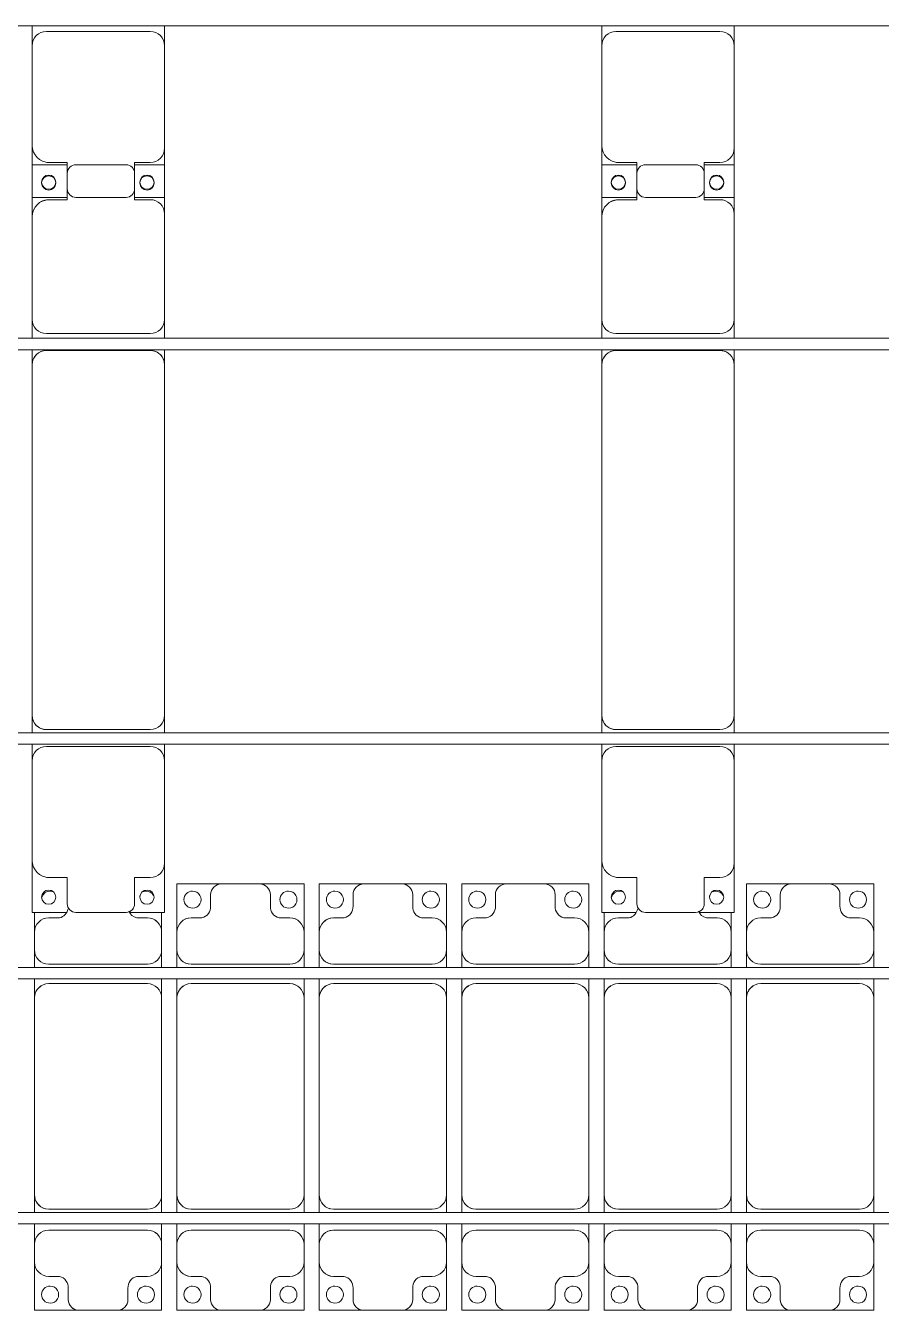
# Model space of a CAD drawing. Header units: millimetres. Extents: x -147246 to 112336, y -213734 to -86506.
# Drawn here: x -116370 to -113366, y -169394 to -164885 of the extents above; entities that cross this region are included whole.
import ezdxf

# ---------------------------------------------------------------- set-up
doc = ezdxf.new("R2010")
doc.units = ezdxf.units.MM
doc.layers.add('A-GENM', color=13, linetype='Continuous', lineweight=9)
doc.layers.add('S-BEAM', color=12, linetype='Continuous', lineweight=9)

# ---------------------------------------------------------------- blocks, each defined once
blk = doc.blocks.new('Dầm C52 - Dầm C52-18789-BỐ TRÍ KHUNG KẾT CẤU BÈ PIN 05')
at = {"layer": 'S-BEAM', "color": 1}
blk.add_line((-74474.3, 20), (74474.3, 20), dxfattribs=at)
blk = doc.blocks.new('Dầm C52 - Dầm C52-18790-BỐ TRÍ KHUNG KẾT CẤU BÈ PIN 05')
at = {"layer": 'S-BEAM', "color": 1}
for p, q in [((-74474.3, 20), (74474.3, 20)), ((74474.3, -20), (-74474.3, -20))]:
    blk.add_line(p, q, dxfattribs=at)
blk = doc.blocks.new('Dai phao do pin - DẢI PHAO ĐỠ PIN-36194-BỐ TRÍ KHUNG KẾT CẤU BÈ PIN 05')
at = {"layer": 'A-GENM', "color": 7}
for p, q in [((-1312.2, 241.6), (-1129.7, 241.6)), ((-1312.2, 120.4), (-1312.2, 241.6)), ((-779.7, 241.6), (-1129.7, 241.6)), ((-779.7, 241.6), (-721.9, 241.6)), ((-681.9, 241.6), (-620.3, 241.6)), ((610.3, 241.6), (-620.3, 241.6)), ((610.3, 241.6), (663.1, 241.6)), ((703.1, 241.6), (769.7, 241.6)), ((1129.7, 241.6), (769.7, 241.6)), ((1129.7, 241.6), (1312.2, 241.6)), ((1197.8, 241.6), (1380.3, 241.6)), ((1197.8, 118.2), (1197.8, 241.6)), ((1312.2, 241.6), (1312.2, 118.2)), ((1730.3, 241.6), (1380.3, 241.6)), ((1730.3, 241.6), (1800.5, 241.6)), ((-1189.7, 181.6), (-1189.7, 118.2)), ((-729.7, -173.4), (-729.7, 191.6)), ((-670.3, 191.6), (-670.3, -173.4)), ((660.3, -173.4), (660.3, 191.6)), ((719.7, 191.6), (719.7, -173.4)), ((1189.7, 118.2), (1189.7, 181.6)), ((1320.3, 181.6), (1320.3, 118.2)), ((1780.3, -173.4), (1780.3, 191.6)), ((-1189.7, 118.2), (-1282.2, 118.2)), ((1282.2, 118.2), (1189.7, 118.2)), ((1320.3, 118.2), (1227.8, 118.2)), ((-1312.2, 88.2), (-1312.2, -88.2)), ((1197.8, 88.2), (1197.8, -88.2)), ((1312.2, -88.2), (1312.2, 88.2)), ((-1312.2, -223.4), (-1312.2, -100.4)), ((-1282.2, -118.2), (-1189.7, -118.2)), ((-1189.7, -118.2), (-1189.7, -173.4)), ((1189.7, -173.4), (1189.7, -118.2)), ((1189.7, -118.2), (1282.2, -118.2)), ((1197.8, -223.4), (1197.8, -118.2)), ((1227.8, -118.2), (1320.3, -118.2)), ((1312.2, -118.2), (1312.2, -223.4)), ((1320.3, -118.2), (1320.3, -173.4)), ((-1139.7, -223.4), (-1312.2, -223.4)), ((-1139.7, -223.4), (-779.7, -223.4)), ((-721.9, -223.4), (-779.7, -223.4)), ((-620.3, -223.4), (-681.9, -223.4)), ((-620.3, -223.4), (610.3, -223.4)), ((663.1, -223.4), (610.3, -223.4)), ((769.7, -223.4), (703.1, -223.4)), ((769.7, -223.4), (1139.7, -223.4)), ((1312.2, -223.4), (1139.7, -223.4)), ((1370.3, -223.4), (1197.8, -223.4)), ((1370.3, -223.4), (1730.3, -223.4)), ((1800.5, -223.4), (1730.3, -223.4))]:
    blk.add_line(p, q, dxfattribs=at)
for centre, radius, start, end in [((-1129.7, 181.6), 60, 90, 180), ((-779.7, 191.6), 50, 360, 90), ((-779.7, 191.6), 50, 360, 45), ((-620.3, 191.6), 50, 90, 180), ((-620.3, 191.6), 50, 105, 180), ((610.3, 191.6), 50, 360, 90), ((610.3, 191.6), 50, 15, 90), ((769.7, 191.6), 50, 90, 180), ((769.7, 191.6), 50, 135, 180), ((1129.7, 181.6), 60, 360, 90), ((1380.3, 181.6), 60, 90, 180), ((1730.3, 191.6), 50, 360, 90), ((1730.3, 191.6), 50, 360, 45), ((-1258.6, 183.2), 25, 0, 180), ((-1258.6, 183.2), 25, 180, 360), ((-1129.7, 181.6), 60, 150, 180), ((1129.7, 181.6), 60, 360, 30), ((1248.6, 183.2), 25, 360, 180), ((1248.6, 183.2), 25, 180, 0), ((1251.4, 183.2), 25, 0, 180), ((1251.4, 183.2), 25, 180, 360), ((1380.3, 181.6), 60, 150, 180), ((-1282.2, 88.2), 30, 90, 180), ((1227.8, 88.2), 30, 90, 180), ((1282.2, 88.2), 30, 360, 90), ((-1282.2, -88.2), 30, 180, 270), ((1227.8, -88.2), 30, 180, 270), ((1282.2, -88.2), 30, 270, 360), ((-1282.2, -88.2), 30, 210, 240), ((-1258.6, -161.8), 25, 0, 180), ((-1258.6, -161.8), 25, 180, 0), ((-1258.6, -161.8), 25, 75, 90), ((-1139.7, -173.4), 50, 180, 270), ((-1139.7, -173.4), 50, 180, 225), ((-779.7, -173.4), 50, 270, 360), ((-779.7, -173.4), 50, 315, 360), ((-620.3, -173.4), 50, 180, 270), ((-620.3, -173.4), 50, 180, 270), ((610.3, -173.4), 50, 270, 360), ((610.3, -173.4), 50, 285, 360), ((769.7, -173.4), 50, 180, 270), ((769.7, -173.4), 50, 180, 225), ((1139.7, -173.4), 50, 270, 360), ((1139.7, -173.4), 50, 315, 360), ((1248.6, -161.8), 25, 0, 180), ((1248.6, -161.8), 25, 180, 360), ((1251.4, -161.8), 25, 0, 180), ((1251.4, -161.8), 25, 180, 0), ((1370.3, -173.4), 50, 180, 270), ((1370.3, -173.4), 50, 180, 225), ((1730.3, -173.4), 50, 270, 360), ((1730.3, -173.4), 50, 315, 360)]:
    blk.add_arc(centre, radius, start, end, dxfattribs=at)
blk = doc.blocks.new('Dai phao do pin - DẢI PHAO ĐỠ PIN-36225-BỐ TRÍ KHUNG KẾT CẤU BÈ PIN 05')
at = {"layer": 'A-GENM', "color": 7}
for p, q in [((-1312.2, 241.6), (-1129.7, 241.6)), ((-1312.2, 120.4), (-1312.2, 241.6)), ((-779.7, 241.6), (-1129.7, 241.6)), ((-779.7, 241.6), (-721.9, 241.6)), ((-681.9, 241.6), (-620.3, 241.6)), ((610.3, 241.6), (-620.3, 241.6)), ((610.3, 241.6), (663.1, 241.6)), ((703.1, 241.6), (769.7, 241.6)), ((1129.7, 241.6), (769.7, 241.6)), ((1129.7, 241.6), (1312.2, 241.6)), ((1197.8, 241.6), (1380.3, 241.6)), ((1197.8, 118.2), (1197.8, 241.6)), ((1312.2, 241.6), (1312.2, 118.2)), ((1730.3, 241.6), (1380.3, 241.6)), ((1730.3, 241.6), (1800.5, 241.6)), ((-1189.7, 181.6), (-1189.7, 118.2)), ((-729.7, -173.4), (-729.7, 191.6)), ((-670.3, 191.6), (-670.3, -173.4)), ((660.3, -173.4), (660.3, 191.6)), ((719.7, 191.6), (719.7, -173.4)), ((1189.7, 118.2), (1189.7, 181.6)), ((1320.3, 181.6), (1320.3, 118.2)), ((1780.3, -173.4), (1780.3, 191.6)), ((-1189.7, 118.2), (-1282.2, 118.2)), ((1282.2, 118.2), (1189.7, 118.2)), ((1320.3, 118.2), (1227.8, 118.2)), ((-1312.2, 88.2), (-1312.2, -88.2)), ((1197.8, 88.2), (1197.8, -88.2)), ((1312.2, -88.2), (1312.2, 88.2)), ((-1312.2, -223.4), (-1312.2, -100.4)), ((-1282.2, -118.2), (-1189.7, -118.2)), ((-1189.7, -118.2), (-1189.7, -173.4)), ((1189.7, -173.4), (1189.7, -118.2)), ((1189.7, -118.2), (1282.2, -118.2)), ((1197.8, -223.4), (1197.8, -118.2)), ((1227.8, -118.2), (1320.3, -118.2)), ((1312.2, -118.2), (1312.2, -223.4)), ((1320.3, -118.2), (1320.3, -173.4)), ((-1139.7, -223.4), (-1312.2, -223.4)), ((-1139.7, -223.4), (-779.7, -223.4)), ((-721.9, -223.4), (-779.7, -223.4)), ((-620.3, -223.4), (-681.9, -223.4)), ((-620.3, -223.4), (610.3, -223.4)), ((663.1, -223.4), (610.3, -223.4)), ((769.7, -223.4), (703.1, -223.4)), ((769.7, -223.4), (1139.7, -223.4)), ((1312.2, -223.4), (1139.7, -223.4)), ((1370.3, -223.4), (1197.8, -223.4)), ((1370.3, -223.4), (1730.3, -223.4)), ((1800.5, -223.4), (1730.3, -223.4))]:
    blk.add_line(p, q, dxfattribs=at)
for centre, radius, start, end in [((-1129.7, 181.6), 60, 90, 180), ((-779.7, 191.6), 50, 360, 90), ((-779.7, 191.6), 50, 360, 45), ((-620.3, 191.6), 50, 90, 180), ((-620.3, 191.6), 50, 105, 180), ((610.3, 191.6), 50, 360, 90), ((610.3, 191.6), 50, 15, 90), ((769.7, 191.6), 50, 90, 180), ((769.7, 191.6), 50, 135, 180), ((1129.7, 181.6), 60, 360, 90), ((1380.3, 181.6), 60, 90, 180), ((1730.3, 191.6), 50, 360, 90), ((1730.3, 191.6), 50, 360, 45), ((-1258.6, 183.2), 25, 0, 180), ((-1258.6, 183.2), 25, 180, 360), ((-1129.7, 181.6), 60, 150, 180), ((1129.7, 181.6), 60, 360, 30), ((1248.6, 183.2), 25, 360, 180), ((1248.6, 183.2), 25, 180, 0), ((1251.4, 183.2), 25, 0, 180), ((1251.4, 183.2), 25, 180, 360), ((1380.3, 181.6), 60, 150, 180), ((-1282.2, 88.2), 30, 90, 180), ((1227.8, 88.2), 30, 90, 180), ((1282.2, 88.2), 30, 360, 90), ((-1282.2, -88.2), 30, 180, 270), ((1227.8, -88.2), 30, 180, 270), ((1282.2, -88.2), 30, 270, 360), ((-1282.2, -88.2), 30, 210, 240), ((-1258.6, -161.8), 25, 0, 180), ((-1258.6, -161.8), 25, 180, 0), ((-1258.6, -161.8), 25, 75, 90), ((-1139.7, -173.4), 50, 180, 270), ((-1139.7, -173.4), 50, 180, 225), ((-779.7, -173.4), 50, 270, 360), ((-779.7, -173.4), 50, 315, 360), ((-620.3, -173.4), 50, 180, 270), ((-620.3, -173.4), 50, 180, 270), ((610.3, -173.4), 50, 270, 360), ((610.3, -173.4), 50, 285, 360), ((769.7, -173.4), 50, 180, 270), ((769.7, -173.4), 50, 180, 225), ((1139.7, -173.4), 50, 270, 360), ((1139.7, -173.4), 50, 315, 360), ((1248.6, -161.8), 25, 0, 180), ((1248.6, -161.8), 25, 180, 360), ((1251.4, -161.8), 25, 0, 180), ((1251.4, -161.8), 25, 180, 0), ((1370.3, -173.4), 50, 180, 270), ((1370.3, -173.4), 50, 180, 225), ((1730.3, -173.4), 50, 270, 360), ((1730.3, -173.4), 50, 315, 360)]:
    blk.add_arc(centre, radius, start, end, dxfattribs=at)
blk = doc.blocks.new('Dai phaodi lai - DẢI PHAO ĐI LẠI-37321-BỐ TRÍ KHUNG KẾT CẤU BÈ PIN 05')
at = {"layer": 'A-GENM', "color": 7}
for p, q in [((24276.8, 748.4), (24433.1, 748.4)), ((24276.8, 579.3), (24276.8, 748.4)), ((24566.9, 748.4), (24433.1, 748.4)), ((24566.9, 748.4), (24723.2, 748.4)), ((24723.2, 748.4), (24723.2, 579.3)), ((24776.8, 748.4), (24933.1, 748.4)), ((24776.8, 579.3), (24776.8, 748.4)), ((25066.9, 748.4), (24933.1, 748.4)), ((25066.9, 748.4), (25223.2, 748.4)), ((25223.2, 748.4), (25223.2, 579.3)), ((25276.8, 748.4), (25433.1, 748.4)), ((25276.8, 579.3), (25276.8, 748.4)), ((25566.9, 748.4), (25433.1, 748.4)), ((25566.9, 748.4), (25723.2, 748.4)), ((25723.2, 748.4), (25723.2, 579.3)), ((26276.8, 748.4), (26433.1, 748.4)), ((26276.8, 579.3), (26276.8, 748.4)), ((26566.9, 748.4), (26433.1, 748.4)), ((26566.9, 748.4), (26723.2, 748.4)), ((26723.2, 748.4), (26723.2, 579.3)), ((24395.1, 710.4), (24395.1, 670.7)), ((24604.9, 670.7), (24604.9, 710.4)), ((24895.1, 710.4), (24895.1, 670.7)), ((25104.9, 670.7), (25104.9, 710.4)), ((25395.1, 710.4), (25395.1, 670.7)), ((25604.9, 670.7), (25604.9, 710.4)), ((26395.1, 710.4), (26395.1, 670.7)), ((26604.9, 670.7), (26604.9, 710.4)), ((23776.8, 579.3), (23776.8, 648.9)), ((24223.2, 649.2), (24223.2, 579.3)), ((25776.8, 579.3), (25776.8, 648.9)), ((26223.2, 649.2), (26223.2, 579.3)), ((23864.3, 629.3), (23826.8, 629.3)), ((24173.2, 629.3), (24135.7, 629.3)), ((24364.3, 629.3), (24326.8, 629.3)), ((24673.2, 629.3), (24635.7, 629.3)), ((24864.3, 629.3), (24826.8, 629.3)), ((25173.2, 629.3), (25135.7, 629.3)), ((25364.3, 629.3), (25326.8, 629.3)), ((25673.2, 629.3), (25635.7, 629.3)), ((25864.3, 629.3), (25826.8, 629.3)), ((26173.2, 629.3), (26135.7, 629.3)), ((26364.3, 629.3), (26326.8, 629.3)), ((26673.2, 629.3), (26635.7, 629.3)), ((23776.8, 579.3), (23776.8, 516.7)), ((24223.2, 516.7), (24223.2, 579.3)), ((24276.8, 579.3), (24276.8, 516.7)), ((24723.2, 516.7), (24723.2, 579.3)), ((24776.8, 579.3), (24776.8, 516.7)), ((25223.2, 516.7), (25223.2, 579.3)), ((25276.8, 579.3), (25276.8, 516.7)), ((25723.2, 516.7), (25723.2, 579.3)), ((25776.8, 579.3), (25776.8, 516.7)), ((26223.2, 516.7), (26223.2, 579.3)), ((26276.8, 579.3), (26276.8, 516.7)), ((26723.2, 516.7), (26723.2, 579.3)), ((23776.8, 455.1), (23776.8, 516.7)), ((24223.2, 516.7), (24223.2, 455.1)), ((24276.8, 455.1), (24276.8, 516.7)), ((24723.2, 516.7), (24723.2, 455.1)), ((24776.8, 455.1), (24776.8, 516.7)), ((25223.2, 516.7), (25223.2, 455.1)), ((25276.8, 455.1), (25276.8, 516.7)), ((25723.2, 516.7), (25723.2, 455.1)), ((25776.8, 455.1), (25776.8, 516.7)), ((26223.2, 516.7), (26223.2, 455.1)), ((26276.8, 455.1), (26276.8, 516.7)), ((26723.2, 516.7), (26723.2, 455.1)), ((23826.8, 466.7), (24173.2, 466.7)), ((24326.8, 466.7), (24673.2, 466.7)), ((24826.8, 466.7), (25173.2, 466.7)), ((25326.8, 466.7), (25673.2, 466.7)), ((25826.8, 466.7), (26173.2, 466.7)), ((26326.8, 466.7), (26673.2, 466.7)), ((23776.8, 348.3), (23776.8, 415.1)), ((24223.2, 415.1), (24223.2, 348.3)), ((24276.8, 348.3), (24276.8, 415.1)), ((24723.2, 415.1), (24723.2, 348.3)), ((24776.8, 348.3), (24776.8, 415.1)), ((25223.2, 415.1), (25223.2, 348.3)), ((25276.8, 348.3), (25276.8, 415.1)), ((25723.2, 415.1), (25723.2, 348.3)), ((25776.8, 348.3), (25776.8, 415.1)), ((26223.2, 415.1), (26223.2, 348.3)), ((26276.8, 348.3), (26276.8, 415.1)), ((26723.2, 415.1), (26723.2, 348.3)), ((24173.2, 398.3), (23826.8, 398.3)), ((24673.2, 398.3), (24326.8, 398.3)), ((25173.2, 398.3), (24826.8, 398.3)), ((25673.2, 398.3), (25326.8, 398.3)), ((26173.2, 398.3), (25826.8, 398.3)), ((26673.2, 398.3), (26326.8, 398.3)), ((23776.8, 348.3), (23776.8, -343.3)), ((24223.2, -343.3), (24223.2, 348.3)), ((24276.8, 348.3), (24276.8, -343.3)), ((24723.2, -343.3), (24723.2, 348.3)), ((24776.8, 348.3), (24776.8, -343.3)), ((25223.2, -343.3), (25223.2, 348.3)), ((25276.8, 348.3), (25276.8, -343.3)), ((25723.2, -343.3), (25723.2, 348.3)), ((25776.8, 348.3), (25776.8, -343.3)), ((26223.2, -343.3), (26223.2, 348.3)), ((26276.8, 348.3), (26276.8, -343.3)), ((26723.2, -343.3), (26723.2, 348.3)), ((23776.8, -404.9), (23776.8, -343.3)), ((24223.2, -343.3), (24223.2, -404.9)), ((24276.8, -404.9), (24276.8, -343.3)), ((24723.2, -343.3), (24723.2, -404.9)), ((24776.8, -404.9), (24776.8, -343.3)), ((25223.2, -343.3), (25223.2, -404.9)), ((25276.8, -404.9), (25276.8, -343.3)), ((25723.2, -343.3), (25723.2, -404.9)), ((25776.8, -404.9), (25776.8, -343.3)), ((26223.2, -343.3), (26223.2, -404.9)), ((26276.8, -404.9), (26276.8, -343.3)), ((26723.2, -343.3), (26723.2, -404.9)), ((23826.8, -393.3), (24173.2, -393.3)), ((24326.8, -393.3), (24673.2, -393.3)), ((24826.8, -393.3), (25173.2, -393.3)), ((25326.8, -393.3), (25673.2, -393.3)), ((25826.8, -393.3), (26173.2, -393.3)), ((26326.8, -393.3), (26673.2, -393.3)), ((23776.8, -516.7), (23776.8, -444.9)), ((24223.2, -444.9), (24223.2, -516.7)), ((24276.8, -516.7), (24276.8, -444.9)), ((24723.2, -444.9), (24723.2, -516.7)), ((24776.8, -516.7), (24776.8, -444.9)), ((25223.2, -444.9), (25223.2, -516.7)), ((25276.8, -516.7), (25276.8, -444.9)), ((25723.2, -444.9), (25723.2, -516.7)), ((25776.8, -516.7), (25776.8, -444.9)), ((26223.2, -444.9), (26223.2, -516.7)), ((26276.8, -516.7), (26276.8, -444.9)), ((26723.2, -444.9), (26723.2, -516.7)), ((24173.2, -466.7), (23826.8, -466.7)), ((24673.2, -466.7), (24326.8, -466.7)), ((25173.2, -466.7), (24826.8, -466.7)), ((25673.2, -466.7), (25326.8, -466.7)), ((26173.2, -466.7), (25826.8, -466.7)), ((26673.2, -466.7), (26326.8, -466.7)), ((23776.8, -516.7), (23776.8, -579.3)), ((24223.2, -579.3), (24223.2, -516.7)), ((24276.8, -516.7), (24276.8, -579.3)), ((24723.2, -579.3), (24723.2, -516.7)), ((24776.8, -516.7), (24776.8, -579.3)), ((25223.2, -579.3), (25223.2, -516.7)), ((25276.8, -516.7), (25276.8, -579.3)), ((25723.2, -579.3), (25723.2, -516.7)), ((25776.8, -516.7), (25776.8, -579.3)), ((26223.2, -579.3), (26223.2, -516.7)), ((26276.8, -516.7), (26276.8, -579.3)), ((26723.2, -579.3), (26723.2, -516.7)), ((23776.8, -748.4), (23776.8, -579.3)), ((24223.2, -579.3), (24223.2, -748.4)), ((24276.8, -748.4), (24276.8, -579.3)), ((24723.2, -579.3), (24723.2, -748.4)), ((24776.8, -748.4), (24776.8, -579.3)), ((25223.2, -579.3), (25223.2, -748.4)), ((25276.8, -748.4), (25276.8, -579.3)), ((25723.2, -579.3), (25723.2, -748.4)), ((25776.8, -748.4), (25776.8, -579.3)), ((26223.2, -579.3), (26223.2, -748.4)), ((26276.8, -748.4), (26276.8, -579.3)), ((26723.2, -579.3), (26723.2, -748.4)), ((23826.8, -629.3), (23864.3, -629.3)), ((24135.7, -629.3), (24173.2, -629.3)), ((24326.8, -629.3), (24364.3, -629.3)), ((24635.7, -629.3), (24673.2, -629.3)), ((24826.8, -629.3), (24864.3, -629.3)), ((25135.7, -629.3), (25173.2, -629.3)), ((25326.8, -629.3), (25364.3, -629.3)), ((25635.7, -629.3), (25673.2, -629.3)), ((25826.8, -629.3), (25864.3, -629.3)), ((26135.7, -629.3), (26173.2, -629.3)), ((26326.8, -629.3), (26364.3, -629.3)), ((26635.7, -629.3), (26673.2, -629.3)), ((23895.1, -670.7), (23895.1, -710.4)), ((24104.9, -710.4), (24104.9, -670.7)), ((24395.1, -670.7), (24395.1, -710.4)), ((24604.9, -710.4), (24604.9, -670.7)), ((24895.1, -670.7), (24895.1, -710.4)), ((25104.9, -710.4), (25104.9, -670.7)), ((25395.1, -670.7), (25395.1, -710.4)), ((25604.9, -710.4), (25604.9, -670.7)), ((25895.1, -670.7), (25895.1, -710.4)), ((26104.9, -710.4), (26104.9, -670.7)), ((26395.1, -670.7), (26395.1, -710.4)), ((26604.9, -710.4), (26604.9, -670.7)), ((23933.1, -748.4), (23776.8, -748.4)), ((23933.1, -748.4), (24066.9, -748.4)), ((24223.2, -748.4), (24066.9, -748.4)), ((24433.1, -748.4), (24276.8, -748.4)), ((24433.1, -748.4), (24566.9, -748.4)), ((24723.2, -748.4), (24566.9, -748.4)), ((24933.1, -748.4), (24776.8, -748.4)), ((24933.1, -748.4), (25066.9, -748.4)), ((25223.2, -748.4), (25066.9, -748.4)), ((25433.1, -748.4), (25276.8, -748.4)), ((25433.1, -748.4), (25566.9, -748.4)), ((25723.2, -748.4), (25566.9, -748.4)), ((25933.1, -748.4), (25776.8, -748.4)), ((25933.1, -748.4), (26066.9, -748.4)), ((26223.2, -748.4), (26066.9, -748.4)), ((26433.1, -748.4), (26276.8, -748.4)), ((26433.1, -748.4), (26566.9, -748.4)), ((26723.2, -748.4), (26566.9, -748.4))]:
    blk.add_line(p, q, dxfattribs=at)
for centre, radius, start, end in [((23831.6, 693.3), 30, 90, 165), ((23831.6, 693.3), 30, 75, 90), ((24168.4, 693.3), 30, 90, 118.4531), ((24168.4, 693.3), 30, 30, 90), ((24331.6, 693.3), 30, 90, 270), ((24331.6, 693.3), 30, 270, 90), ((24433.1, 710.4), 38, 90, 180), ((24433.1, 710.4), 38, 90, 135), ((24566.9, 710.4), 38, 360, 90), ((24566.9, 710.4), 38, 45, 90), ((24668.4, 693.3), 30, 90, 270), ((24668.4, 693.3), 30, 270, 90), ((24831.6, 693.3), 30, 90, 270), ((24831.6, 693.3), 30, 270, 90), ((24933.1, 710.4), 38, 90, 180), ((24933.1, 710.4), 38, 90, 135), ((25066.9, 710.4), 38, 0, 90), ((25066.9, 710.4), 38, 45, 90), ((25168.4, 693.3), 30, 90, 270), ((25168.4, 693.3), 30, 270, 90), ((25331.6, 693.3), 30, 90, 270), ((25331.6, 693.3), 30, 270, 90), ((25433.1, 710.4), 38, 90, 180), ((25433.1, 710.4), 38, 90, 135), ((25566.9, 710.4), 38, 360, 90), ((25566.9, 710.4), 38, 45, 90), ((25668.4, 693.3), 30, 90, 270), ((25668.4, 693.3), 30, 270, 90), ((25831.6, 693.3), 30, 90, 165), ((25831.6, 693.3), 30, 75, 90), ((26168.4, 693.3), 30, 90, 118.4531), ((26168.4, 693.3), 30, 30, 90), ((26331.6, 693.3), 30, 90, 270), ((26331.6, 693.3), 30, 270, 90), ((26433.1, 710.4), 38, 90, 180), ((26433.1, 710.4), 38, 90, 126.7583), ((26566.9, 710.4), 38, 360, 90), ((26566.9, 710.4), 38, 45, 90), ((26668.4, 693.3), 30, 90, 270), ((26668.4, 693.3), 30, 270, 90), ((23855.2, 668.2), 40, 283.1885, 350.1215), ((24144.8, 668.2), 40, 203.2651, 256.8115), ((24355.2, 668.2), 40, 283.1885, 3.5081), ((24644.8, 668.2), 40, 176.4919, 256.8115), ((24855.2, 668.2), 40, 283.1885, 3.5081), ((25144.8, 668.2), 40, 176.4919, 256.8115), ((25355.2, 668.2), 40, 283.1885, 3.5081), ((25644.8, 668.2), 40, 176.4919, 256.8115), ((25855.2, 668.2), 40, 283.1885, 350.1215), ((26144.8, 668.2), 40, 203.2651, 256.8115), ((26355.2, 668.2), 40, 283.1885, 3.5081), ((26644.8, 668.2), 40, 176.4919, 256.8115), ((23826.8, 579.3), 50, 90, 180), ((23826.8, 579.3), 50, 90, 135), ((24173.2, 579.3), 50, 0, 90), ((24173.2, 579.3), 50, 45, 90), ((24326.8, 579.3), 50, 90, 180), ((24326.8, 579.3), 50, 90, 135), ((24673.2, 579.3), 50, 0, 90), ((24673.2, 579.3), 50, 45, 90), ((24826.8, 579.3), 50, 90, 180), ((24826.8, 579.3), 50, 92.5685, 135), ((25173.2, 579.3), 50, 0, 90), ((25173.2, 579.3), 50, 45, 90), ((25326.8, 579.3), 50, 90, 180), ((25326.8, 579.3), 50, 90, 135), ((25673.2, 579.3), 50, 360, 90), ((25673.2, 579.3), 50, 45, 90), ((25826.8, 579.3), 50, 90, 180), ((25826.8, 579.3), 50, 90, 135), ((26173.2, 579.3), 50, 0, 90), ((26173.2, 579.3), 50, 45, 90), ((26326.8, 579.3), 50, 90, 180), ((26326.8, 579.3), 50, 90, 135), ((26673.2, 579.3), 50, 0, 90), ((26673.2, 579.3), 50, 45, 90), ((23826.8, 516.7), 50, 180, 270), ((24173.2, 516.7), 50, 270, 0), ((24326.8, 516.7), 50, 180, 270), ((24673.2, 516.7), 50, 270, 360), ((24826.8, 516.7), 50, 180, 270), ((25173.2, 516.7), 50, 270, 0), ((25326.8, 516.7), 50, 180, 270), ((25673.2, 516.7), 50, 270, 0), ((25826.8, 516.7), 50, 180, 270), ((26173.2, 516.7), 50, 270, 360), ((26326.8, 516.7), 50, 180, 270), ((26673.2, 516.7), 50, 270, 0), ((23826.8, 516.7), 50, 225, 270), ((24173.2, 516.7), 50, 270, 315), ((24326.8, 516.7), 50, 225, 270), ((24673.2, 516.7), 50, 270, 315), ((24826.8, 516.7), 50, 225, 267.4322), ((25173.2, 516.7), 50, 270, 315), ((25326.8, 516.7), 50, 225, 270), ((25673.2, 516.7), 50, 270, 315), ((25826.8, 516.7), 50, 225, 270), ((26173.2, 516.7), 50, 270, 315), ((26326.8, 516.7), 50, 225, 270), ((26673.2, 516.7), 50, 270, 315), ((23826.8, 348.3), 50, 90, 180), ((23826.8, 348.3), 50, 120, 165), ((24173.2, 348.3), 50, 360, 90), ((24173.2, 348.3), 50, 45, 90), ((24326.8, 348.3), 50, 90, 180), ((24326.8, 348.3), 50, 120, 165), ((24673.2, 348.3), 50, 0, 90), ((24673.2, 348.3), 50, 45, 90), ((24826.8, 348.3), 50, 90, 180), ((24826.8, 348.3), 50, 120, 165), ((25173.2, 348.3), 50, 0, 90), ((25173.2, 348.3), 50, 45, 90), ((25326.8, 348.3), 50, 90, 180), ((25326.8, 348.3), 50, 120, 165), ((25673.2, 348.3), 50, 360, 90), ((25673.2, 348.3), 50, 45, 90), ((25826.8, 348.3), 50, 90, 180), ((25826.8, 348.3), 50, 120, 165), ((26173.2, 348.3), 50, 0, 90), ((26173.2, 348.3), 50, 45, 90), ((26326.8, 348.3), 50, 90, 180), ((26326.8, 348.3), 50, 120, 165), ((26673.2, 348.3), 50, 0, 90), ((26673.2, 348.3), 50, 45, 90), ((23826.8, -343.3), 50, 180, 270), ((23826.8, -343.3), 50, 180, 255), ((24173.2, -343.3), 50, 270, 360), ((24173.2, -343.3), 50, 315, 360), ((24326.8, -343.3), 50, 180, 270), ((24326.8, -343.3), 50, 180, 255), ((24673.2, -343.3), 50, 270, 0), ((24673.2, -343.3), 50, 315, 0), ((24826.8, -343.3), 50, 180, 270), ((24826.8, -343.3), 50, 180, 255), ((25173.2, -343.3), 50, 270, 360), ((25173.2, -343.3), 50, 315, 360), ((25326.8, -343.3), 50, 180, 270), ((25326.8, -343.3), 50, 180, 255), ((25673.2, -343.3), 50, 270, 0), ((25673.2, -343.3), 50, 315, 0), ((25826.8, -343.3), 50, 180, 270), ((25826.8, -343.3), 50, 180, 255), ((26173.2, -343.3), 50, 270, 0), ((26173.2, -343.3), 50, 315, 0), ((26326.8, -343.3), 50, 180, 270), ((26326.8, -343.3), 50, 180, 255), ((26673.2, -343.3), 50, 270, 0), ((26673.2, -343.3), 50, 315, 0), ((23826.8, -516.7), 50, 90, 180), ((23826.8, -516.7), 50, 90, 135), ((24173.2, -516.7), 50, 0, 90), ((24173.2, -516.7), 50, 45, 90), ((24326.8, -516.7), 50, 90, 180), ((24326.8, -516.7), 50, 90, 135), ((24673.2, -516.7), 50, 0, 90), ((24673.2, -516.7), 50, 45, 90), ((24826.8, -516.7), 50, 90, 180), ((24826.8, -516.7), 50, 92.5635, 135), ((25173.2, -516.7), 50, 0, 90), ((25173.2, -516.7), 50, 45, 90), ((25326.8, -516.7), 50, 90, 180), ((25326.8, -516.7), 50, 90, 135), ((25673.2, -516.7), 50, 360, 90), ((25673.2, -516.7), 50, 45, 90), ((25826.8, -516.7), 50, 90, 180), ((25826.8, -516.7), 50, 90, 135), ((26173.2, -516.7), 50, 0, 90), ((26173.2, -516.7), 50, 45, 90), ((26326.8, -516.7), 50, 90, 180), ((26326.8, -516.7), 50, 90, 135), ((26673.2, -516.7), 50, 0, 90), ((26673.2, -516.7), 50, 45, 90), ((23826.8, -579.3), 50, 180, 270), ((24173.2, -579.3), 50, 270, 0), ((24326.8, -579.3), 50, 180, 270), ((24673.2, -579.3), 50, 270, 360), ((24826.8, -579.3), 50, 180, 270), ((25173.2, -579.3), 50, 270, 0), ((25326.8, -579.3), 50, 180, 270), ((25673.2, -579.3), 50, 270, 0), ((25826.8, -579.3), 50, 180, 270), ((26173.2, -579.3), 50, 270, 0), ((26326.8, -579.3), 50, 180, 270), ((26673.2, -579.3), 50, 270, 0), ((23826.8, -579.3), 50, 225, 270), ((23855.2, -668.2), 40, 356.4919, 76.8115), ((24144.8, -668.2), 40, 103.1885, 183.5081), ((24173.2, -579.3), 50, 270, 315), ((24326.8, -579.3), 50, 225, 270), ((24355.2, -668.2), 40, 356.4919, 76.8115), ((24644.8, -668.2), 40, 103.1885, 183.5081), ((24673.2, -579.3), 50, 270, 315), ((24826.8, -579.3), 50, 225, 267.4373), ((24855.2, -668.2), 40, 356.4919, 76.8115), ((25144.8, -668.2), 40, 103.1885, 183.5081), ((25173.2, -579.3), 50, 270, 315), ((25326.8, -579.3), 50, 225, 270), ((25355.2, -668.2), 40, 356.4919, 76.8115), ((25644.8, -668.2), 40, 103.1885, 183.5081), ((25673.2, -579.3), 50, 270, 315), ((25826.8, -579.3), 50, 225, 270), ((25855.2, -668.2), 40, 356.4919, 76.8115), ((26144.8, -668.2), 40, 103.1885, 183.5081), ((26173.2, -579.3), 50, 270, 315), ((26326.8, -579.3), 50, 225, 270), ((26355.2, -668.2), 40, 356.4919, 76.8115), ((26644.8, -668.2), 40, 103.1885, 183.5081), ((26673.2, -579.3), 50, 270, 315), ((23831.6, -693.3), 30, 90, 270), ((23831.6, -693.3), 30, 270, 90), ((24168.4, -693.3), 30, 90, 270), ((24168.4, -693.3), 30, 270, 90), ((24331.6, -693.3), 30, 90, 270), ((24331.6, -693.3), 30, 270, 90), ((24668.4, -693.3), 30, 90, 270), ((24668.4, -693.3), 30, 270, 90), ((24831.6, -693.3), 30, 90, 270), ((24831.6, -693.3), 30, 270, 90), ((25168.4, -693.3), 30, 90, 270), ((25168.4, -693.3), 30, 270, 90), ((25331.6, -693.3), 30, 90, 270), ((25331.6, -693.3), 30, 270, 90), ((25668.4, -693.3), 30, 90, 270), ((25668.4, -693.3), 30, 270, 90), ((25831.6, -693.3), 30, 90, 270), ((25831.6, -693.3), 30, 270, 90), ((26168.4, -693.3), 30, 90, 270), ((26168.4, -693.3), 30, 270, 90), ((26331.6, -693.3), 30, 90, 270), ((26331.6, -693.3), 30, 270, 90), ((26668.4, -693.3), 30, 90, 270), ((26668.4, -693.3), 30, 270, 90), ((23933.1, -710.4), 38, 180, 270), ((24066.9, -710.4), 38, 270, 360), ((24433.1, -710.4), 38, 180, 270), ((24566.9, -710.4), 38, 270, 360), ((24933.1, -710.4), 38, 180, 270), ((25066.9, -710.4), 38, 270, 360), ((25433.1, -710.4), 38, 180, 270), ((25566.9, -710.4), 38, 270, 360), ((25933.1, -710.4), 38, 180, 270), ((26066.9, -710.4), 38, 270, 360), ((26433.1, -710.4), 38, 180, 270), ((26566.9, -710.4), 38, 270, 360), ((23933.1, -710.4), 38, 225, 270), ((24066.9, -710.4), 38, 270, 315), ((24433.1, -710.4), 38, 225, 270), ((24566.9, -710.4), 38, 270, 315), ((24933.1, -710.4), 38, 225, 270), ((25066.9, -710.4), 38, 270, 315), ((25433.1, -710.4), 38, 225, 270), ((25566.9, -710.4), 38, 270, 315), ((25933.1, -710.4), 38, 225, 270), ((26066.9, -710.4), 38, 270, 314.1484), ((26433.1, -710.4), 38, 233.253, 270), ((26566.9, -710.4), 38, 270, 315)]:
    blk.add_arc(centre, radius, start, end, dxfattribs=at)
blk = doc.blocks.new('HOBANMONG_BEPIN 5_rvt-1-BỐ TRÍ KHUNG KẾT CẤU BÈ PIN 05')
at = {"layer": 'A-GENM', "color": 3, "lineweight": 25}
for name, p, rotation in [('Dai phao do pin - DẢI PHAO ĐỠ PIN-36194-BỐ TRÍ KHUNG KẾT CẤU BÈ PIN 05', (-116105.8, -166685.1), 89.99977101252024), ('Dai phao do pin - DẢI PHAO ĐỠ PIN-36225-BỐ TRÍ KHUNG KẾT CẤU BÈ PIN 05', (-114105.8, -166685.1), 89.99977101252024), ('Dai phaodi lai - DẢI PHAO ĐI LẠI-37321-BỐ TRÍ KHUNG KẾT CẤU BÈ PIN 05', (-140115.8, -168645.6), 359.9997710135151)]:
    blk.add_blockref(name, p, dxfattribs=dict(at, rotation=rotation))
at = {"layer": 'S-BEAM', "color": 3, "lineweight": 25, "rotation": 179.9997710135151}
for name, p in [('Dầm C52 - Dầm C52-18789-BỐ TRÍ KHUNG KẾT CẤU BÈ PIN 05', (-66080.1, -164864.9)), ('Dầm C52 - Dầm C52-18790-BỐ TRÍ KHUNG KẾT CẤU BÈ PIN 05', (-66080.1, -166002.2)), ('Dầm C52 - Dầm C52-18790-BỐ TRÍ KHUNG KẾT CẤU BÈ PIN 05', (-66080.1, -167387.2)), ('Dầm C52 - Dầm C52-18790-BỐ TRÍ KHUNG KẾT CẤU BÈ PIN 05', (-66080.1, -168210.8)), ('Dầm C52 - Dầm C52-18790-BỐ TRÍ KHUNG KẾT CẤU BÈ PIN 05', (-66080.1, -169070.8))]:
    blk.add_blockref(name, p, dxfattribs=at)

msp = doc.modelspace()

# ---------------------------------------------------------------- block references
at = {"lineweight": 5}
msp.add_blockref('HOBANMONG_BEPIN 5_rvt-1-BỐ TRÍ KHUNG KẾT CẤU BÈ PIN 05', (0, 0), dxfattribs=at)

doc.saveas('drawing.dxf')
